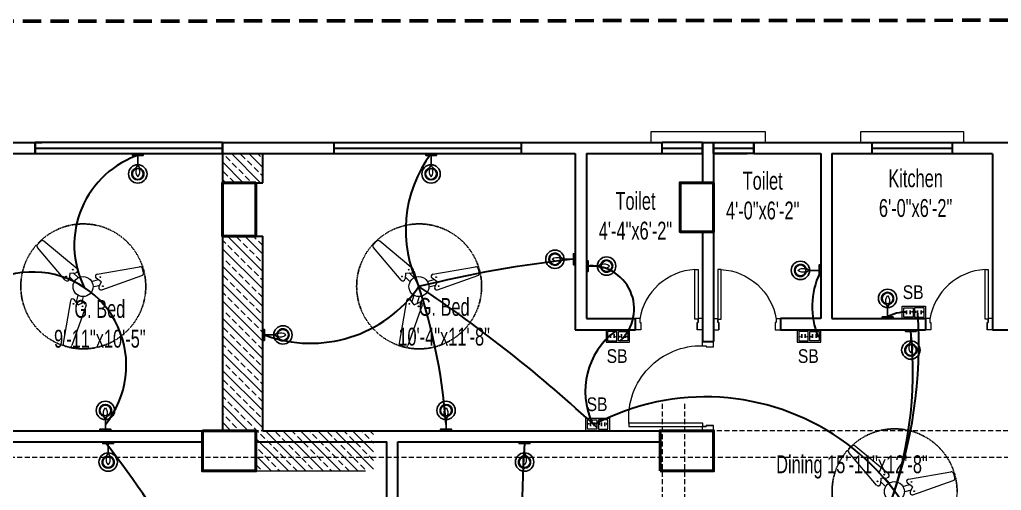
# Model space of a CAD drawing. Header units: inches. Extents: x 64086 to 138972, y -13497 to 16809.
# Drawn here: x 66487.7 to 66927.5, y -4344.9 to -4133.9 of the extents above; entities that cross this region are included whole.
import ezdxf

# ---------------------------------------------------------------- set-up
doc = ezdxf.new("R2010")
doc.units = ezdxf.units.IN
doc.header["$LTSCALE"] = 0.5
doc.header["$MEASUREMENT"] = 0
doc.linetypes.add('DASHED', pattern=[0.75, 0.5, -0.25])
doc.linetypes.add('HIDDEN', pattern=[0.375, 0.25, -0.125])
doc.layers.get('0').update_dxf_attribs({"lineweight": 13})
for name, color, linetype, lineweight in [('01 Wall Bracket LED', 1, 'Continuous', 25), ('BEAM 2', 87, 'Continuous', 15), ('Boundary', 6, 'DASHED', 50), ('Center Line', 252, 'Continuous', 5), ('Column', 1, 'Continuous', 40), ('e-tv+tel', 5, 'Continuous', 25), ('eletr', 237, 'Continuous', 20), ('EM_E_FAN', 104, 'Continuous', 9), ('EM_E_SB', 150, 'Continuous', 9), ('eq1', 113, 'Continuous', 25), ('Light fixture', 5, 'Continuous', 13), ('Lighting Text', 1, 'Continuous', 18), ('LINE', 252, 'Continuous', 13), ('railing', 30, 'Continuous', 15), ('Raling', 35, 'Continuous', 20), ('Text-2', 7, 'Continuous', 18), ('WALL', 7, 'Continuous', 30), ('Wall_20', 253, 'Continuous', 20)]:
    doc.layers.add(name, color=color, linetype=linetype, lineweight=lineweight)
doc.styles.get("Standard").update_dxf_attribs({"font": 'ARIALNB.TTF'})
doc.styles.add('STYLE1', font='ARIALN.TTF', dxfattribs={"width": 0.8})
pattern_1 = [(315, (-8186.7057, 38093.6616), (3.8890873, 3.8890873), []), (315, (-8186.7057, 38089.7726), (3.8890873, 3.8890873), [2.75, -1.375])]

# ---------------------------------------------------------------- blocks, each defined once
blk = doc.blocks.new('toilet d')
at = {"layer": 'railing'}
for p, q in [((98951.72, -21113.88), (98951.72, -21091.64)), ((98951.72, -21091.64), (98953.15, -21091.64)), ((98953.15, -21091.64), (98953.15, -21113.88)), ((98925.06, -21118.64), (98925.06, -21113.64)), ((98927, -21113.64), (98925.06, -21113.64)), ((98926.96, -21113.88), (98926.96, -21115.31)), ((98926.96, -21113.88), (98926.96, -21115.31)), ((98926.96, -21115.31), (98927.44, -21115.31)), ((98927.44, -21115.31), (98927.44, -21118.64)), ((98927.44, -21115.31), (98927.44, -21118.64)), ((98953.15, -21113.88), (98951.72, -21113.88)), ((98952.68, -21115.31), (98952.68, -21118.64)), ((98952.68, -21118.64), (98952.68, -21115.31)), ((98952.68, -21115.31), (98953.15, -21115.31)), ((98955.06, -21113.64), (98953.15, -21113.64)), ((98953.15, -21113.88), (98953.15, -21115.31)), ((98953.15, -21115.31), (98953.15, -21113.88)), ((98955.06, -21113.64), (98955.06, -21118.64)), ((98927.44, -21118.64), (98925.06, -21118.64)), ((98955.06, -21118.64), (98952.68, -21118.64))]:
    blk.add_line(p, q, dxfattribs=at)
blk.add_arc((98953.17, -21118.15), 26.55, 93.112, 170.7406, dxfattribs=at)
blk = doc.blocks.new('door-3')
at = {"layer": 'railing'}
for p, q in [((98873.42, -21113.88), (98873.42, -21080.69)), ((98873.42, -21080.69), (98874.85, -21080.69)), ((98874.85, -21080.69), (98874.85, -21113.88)), ((98836.75, -21118.64), (98836.75, -21113.64)), ((98838.65, -21113.64), (98836.75, -21113.64)), ((98838.66, -21113.88), (98838.66, -21115.31)), ((98838.66, -21113.88), (98838.66, -21115.31)), ((98838.66, -21115.31), (98839.13, -21115.31)), ((98839.13, -21115.31), (98839.13, -21118.64)), ((98839.13, -21115.31), (98839.13, -21118.64)), ((98874.85, -21113.88), (98873.42, -21113.88)), ((98874.37, -21115.31), (98874.37, -21118.64)), ((98874.37, -21118.64), (98874.37, -21115.31)), ((98874.37, -21115.31), (98874.85, -21115.31)), ((98876.75, -21113.64), (98874.85, -21113.64)), ((98874.85, -21113.88), (98874.85, -21115.31)), ((98874.85, -21115.31), (98874.85, -21113.88)), ((98876.75, -21113.64), (98876.75, -21118.64)), ((98839.13, -21118.64), (98836.75, -21118.64)), ((98876.75, -21118.64), (98874.37, -21118.64))]:
    blk.add_line(p, q, dxfattribs=at)
blk.add_arc((98871.12, -21113.08), 32.47, 85.9343, 181.4162, dxfattribs=at)
blk = doc.blocks.new('EFAN')
at = {"layer": 'EM_E_FAN'}
for p, q in [((2.94, 7.98), (17.6, 20.43)), ((19.01, 20.43), (20.43, 19.01)), ((8.01, 2.68), (20.43, 17.6)), ((-6.33, 5.6), (-25.45, 8.89)), ((-27.2, 6.25), (-26.68, 8.18)), ((-8.38, -1.44), (-26.49, 5.02)), ((2.12, 3.89), (4.38, 6.15)), ((6.01, 6.01), (3.5, 6.22)), ((6.01, 6.01), (6.25, 3.23)), ((-8.21, 2.2), (-5.92, 3.8)), ((-8.21, 2.2), (-7.14, -0.07)), ((-4.43, -0.11), (-7.51, 0.72)), ((-3.78, 2.31), (-6.87, 3.14)), ((3.89, 2.12), (6.15, 4.38)), ((2.31, -3.78), (3.14, -6.87)), ((-1.44, -8.38), (5.02, -26.49)), ((-0.11, -4.43), (0.72, -7.51)), ((2.2, -8.21), (-0.07, -7.14)), ((2.2, -8.21), (3.8, -5.92)), ((5.6, -6.33), (8.89, -25.45))]:
    blk.add_line(p, q, dxfattribs=at)
at = {"layer": 'EM_E_FAN', "color": 254, "linetype": 'HIDDEN', "lineweight": 25}
blk.add_circle((0.1, -0.1), 28.1, dxfattribs=at)
at = {"layer": 'EM_E_FAN'}
for centre, radius in [((-7.78, 4.29), 0.173), ((0, 0), 4.5), ((4.59, 7.6), 0.173), ((7.6, 4.59), 0.173), ((-8.88, 0.18), 0.173), ((0.18, -8.88), 0.173), ((4.29, -7.78), 0.173)]:
    blk.add_circle(centre, radius, dxfattribs=at)
for centre, start, end in [((18.3, 19.72), 45, 135), ((19.72, 18.3), 315, 45), ((-25.71, 7.93), 75, 165), ((-26.23, 5.99), 165, 255), ((-6.5, 4.62), 304.8395, 80.2384), ((3.58, 7.21), 130.3464, 265.3742), ((7.25, 3.32), 184.8395, 320.2384), ((-8.04, -0.5), 250.3464, 25.3742), ((-0.5, -8.04), 64.6258, 199.6536), ((4.62, -6.5), 9.7616, 145.1605), ((7.93, -25.71), 285, 15), ((7.93, -25.71), 285, 15)]:
    blk.add_arc(centre, 1, start, end, dxfattribs=at)
at = {"layer": 'Light fixture'}
for p, q in [((8.18, -26.68), (6.25, -27.2)), ((6.25, -27.2), (8.18, -26.68))]:
    blk.add_line(p, q, dxfattribs=at)
blk.add_arc((5.99, -26.23), 1, 195, 285, dxfattribs=at)
blk.add_arc((5.99, -26.23), 1, 195, 285, dxfattribs=at)
blk = doc.blocks.new('*U486')
at = {"color": 1, "lineweight": 9}
for centre, start, end in [((4.18, -14.61), 153.56688, 223.48892), ((-4.18, -14.61), 316.51118, 26.43322)]:
    blk.add_arc(centre, 5.76, start, end, dxfattribs=at)
at = {"layer": 'LINE', "color": 1, "lineweight": 25, "ltscale": 30}
for p, q in [((7.79, 0), (-7.79, 0)), ((0, -8.89), (0, -1.37))]:
    blk.add_line(p, q, dxfattribs=at)
blk.add_lwpolyline([(4.38, 0), (-4.38, 0), (-4.38, -1.37), (4.38, -1.37)], close=True, dxfattribs=at)
for centre, radius in [((-2.04, -0.68), 0.227), ((2.04, -0.68), 0.227), ((0, -16.31), 7.42)]:
    blk.add_circle(centre, radius, dxfattribs=at)
at = {"layer": 'LINE', "color": 152, "lineweight": 25, "ltscale": 30, "true_color": 0x2776bb}
blk.add_arc((0, -16.31), 4.92, 106.92384, 73.07627, dxfattribs=at)
at = {"layer": 'LINE', "color": 1, "lineweight": 25, "ltscale": 30}
for centre, radius, start, end in [((0, -16.31), 4.39, 125.88669, 54.11342), ((-7.51, -6.67), 7.82, 309.04991, 343.56832), ((0, -16.42), 4.48, 54.95018, 125.04992), ((7.51, -6.67), 7.82, 196.43178, 230.95019)]:
    blk.add_arc(centre, radius, start, end, dxfattribs=at)
blk = doc.blocks.new('1SB')
at = {"layer": 'EM_E_SB', "ltscale": 8}
for points in [[(1.19, 2.17), (0.66, 2.17), (0.66, 0.89), (1.19, 0.89)], [(1.81, 2.17), (2.34, 2.17), (2.34, 0.89), (1.81, 0.89)]]:
    blk.add_hatch(color=256, dxfattribs=at).paths.add_polyline_path(points)
blk.add_lwpolyline([(0, 3), (3, 3), (3, 0), (0, 0)], close=True, dxfattribs=at)
for centre in [(0.31, 1.7), (2.69, 1.7)]:
    blk.add_circle(centre, 0.132, dxfattribs=at)
blk = doc.blocks.new('*U490')
at = {"layer": 'EM_E_SB'}
blk.add_lwpolyline([(-5.26, 5.61), (5.26, 5.61), (5.26, 0), (-5.26, 0)], close=True, dxfattribs=at)
at = {"layer": 'EM_E_SB', "xscale": 1.401981339553458, "yscale": 1.401981339553458, "zscale": 1.401981339553458}
blk.add_blockref('1SB', (-4.56, 0.7), dxfattribs=at)
at = {"layer": 'EM_E_SB', "xscale": -1.401981339553458, "yscale": 1.401981339553458, "zscale": 1.401981339553458, "rotation": 359.9999999999801}
blk.add_blockref('1SB', (4.56, 0.7), dxfattribs=at)

msp = doc.modelspace()

# ---------------------------------------------------------------- hatches: boundary and pattern name
at = {"layer": 'Center Line', "linetype": 'ByBlock', "ltscale": 3}
h = msp.add_hatch(dxfattribs=at)
h.set_pattern_fill('ANSI33', color=256, scale=22, angle=270, style=0)
h.set_pattern_definition(pattern_1)
h.paths.add_polyline_path([(66596.55, -4193.99), (66578.56, -4193.99), (66578.56, -4207.01), (66593.56, -4207.01), (66596.55, -4207.01)])
h = msp.add_hatch(dxfattribs=at)
h.set_pattern_fill('ANSI33', color=256, scale=22, angle=270, style=0)
h.set_pattern_definition(pattern_1)
h.paths.add_polyline_path([(66578.65, -4318.14), (66596.65, -4318.14), (66596.56, -4231.01), (66593.56, -4231.01), (66578.56, -4231.01)])
h = msp.add_hatch(dxfattribs=at)
h.set_pattern_fill('ANSI33', color=256, scale=22, angle=270, style=0)
h.set_pattern_definition(pattern_1)
h.paths.add_polyline_path([(66646.26, -4318.19), (66593.56, -4318.14), (66593.56, -4330.14), (66646.26, -4330.18)])
h.paths.add_polyline_path([(66646.26, -4330.06), (66593.56, -4330.14), (66593.56, -4336.14), (66646.26, -4336.04)])

# ---------------------------------------------------------------- linework, layer by layer
at = {"layer": 'BEAM 2', "linetype": 'DASHED', "ltscale": 9}
for p, q in [((67146.57, -4188.98), (66080.57, -4188.98)), ((66126.57, -4188.98), (67146.57, -4188.98)), ((66775.56, -4306.14), (66775.56, -4715.01)), ((66785.56, -4306.14), (66785.56, -4715.01)), ((66652.11, -4318.14), (66080.57, -4318.14)), ((67146.57, -4318.14), (66657.11, -4318.14)), ((67153.71, -4330.14), (66087.71, -4330.14))]:
    msp.add_line(p, q, dxfattribs=at)
at = {"layer": 'Boundary', "color": 1, "ltscale": 33}
msp.add_lwpolyline([(67256, -4133.93), (67399.59, -4738.92), (66055.59, -4739.01), (66056, -4135.01), (67256, -4133.93)], dxfattribs=at)
at = {"layer": 'Center Line', "linetype": 'ByBlock', "ltscale": 3}
msp.add_line((66593.56, -4336.14), (66642.56, -4336.15), dxfattribs=at)
at = {"layer": 'Column'}
for points in [[(66593.56, -4207.01), (66578.56, -4207.01), (66578.56, -4231.01), (66593.56, -4231.01)], [(66593.56, -4207.01), (66578.56, -4207.01), (66578.56, -4231.01), (66593.56, -4231.01)], [(66798.56, -4207.01), (66783.56, -4207.01), (66783.56, -4229.01), (66798.56, -4229.01)], [(66569.56, -4318.14), (66569.56, -4336.14), (66593.56, -4336.14), (66593.56, -4318.14)], [(66774.56, -4336.14), (66798.56, -4336.14), (66798.56, -4318.14), (66774.56, -4318.14)]]:
    msp.add_lwpolyline(points, close=True, dxfattribs=at)
at = {"layer": 'e-tv+tel', "lineweight": 30}
for p, q in [((66494.56, -4191.49), (66578.56, -4191.49)), ((66628.56, -4188.99), (66712.56, -4188.99)), ((66628.56, -4191.49), (66712.56, -4191.49)), ((66793.56, -4188.99), (66775.56, -4188.99)), ((66775.56, -4191.49), (66793.56, -4191.49)), ((66798.56, -4191.49), (66816.56, -4191.49)), ((66869.55, -4188.99), (66905.55, -4188.99)), ((66869.55, -4191.49), (66905.55, -4191.49)), ((66628.56, -4193.99), (66712.56, -4193.99)), ((66775.56, -4193.99), (66793.56, -4193.99)), ((66869.55, -4193.99), (66905.55, -4193.99))]:
    msp.add_line(p, q, dxfattribs=at)
for points in [[(66494.56, -4193.99), (66578.56, -4193.99), (66578.56, -4188.99), (66494.56, -4188.99)], [(66798.56, -4193.99), (66798.56, -4188.99), (66816.56, -4188.99), (66816.56, -4193.99)]]:
    msp.add_lwpolyline(points, close=True, dxfattribs=at)
at = {"layer": 'eletr', "lineweight": 30, "ltscale": 15}
for centre, radius, start, end in [((66554.71, -4234.9), 42.56, 107.7465, 206.5681), ((66717.73, -4228.21), 57.11, 143.185, 206.3539), ((66787.35, -4734.08), 495.46, 95.9729, 104.1115), ((66743.67, -4263.59), 19.33, 312.5332, 96.2722), ((66493.6, -4288.88), 41.86, 320.8863, 152.3059), ((66415.7, -4335.04), 263.76, 4.2956, 19.5816), ((66877.45, -4262.57), 34.74, 154.1933, 202.747), ((66618.03, -4219.89), 59.07, 249.4743, 325.2393), ((66317.16, -4776.71), 629.09, 46.9879, 56.26212), ((66685.97, -4279.38), 204.52, 315.2067, 3.885), ((66884.55, -4280.9), 15.9, 87.2615, 122.4373), ((66774.7, -4300.49), 33.67, 127.0655, 205.0677), ((66709.66, -4291.66), 178.19, 312.2671, 5.7895), ((66155.8, -4610.85), 468.78, 22.0352, 37.8023), ((67276.51, -4361.58), 563.89, 176.1682, 191.8321)]:
    msp.add_arc(centre, radius, start, end, dxfattribs=at)
at = {"layer": 'eq1', "lineweight": 30, "ltscale": 15}
for centre, radius, start, end in [((66794.94, -4408.9), 105.93, 352.9308, 117.7101), ((67010.1, -4424.88), 110.07, 84.4233, 178.4684)]:
    msp.add_arc(centre, radius, start, end, dxfattribs=at)
at = {"layer": 'Raling'}
msp.add_lwpolyline([(66923.54, -4199.09), (66923.54, -4194.09), (66903.54, -4194.09)], dxfattribs=at)
at = {"layer": 'WALL', "color": 0, "ltscale": 3}
for p, q in [((66448.56, -4188.99), (66497.56, -4188.99)), ((66578.56, -4188.98), (66578.56, -4207.01)), ((66578.56, -4188.99), (66637.56, -4188.99)), ((66628.56, -4193.99), (66628.56, -4188.99)), ((66712.56, -4188.99), (66775.56, -4188.99)), ((66736.56, -4188.98), (66736.56, -4188.99)), ((66741.56, -4188.98), (66741.56, -4188.99)), ((66775.56, -4193.99), (66775.56, -4188.99)), ((66793.56, -4188.98), (66793.56, -4207.01)), ((66793.56, -4188.99), (66813.56, -4188.99)), ((66793.56, -4193.99), (66793.56, -4188.99)), ((66798.56, -4188.98), (66798.56, -4207.01)), ((66816.56, -4188.99), (66869.55, -4188.99)), ((66816.56, -4193.99), (66816.56, -4188.99)), ((66816.56, -4193.99), (66816.56, -4188.99)), ((66846.56, -4188.98), (66846.56, -4188.99)), ((66851.56, -4188.98), (66851.56, -4188.99)), ((66869.55, -4193.99), (66869.55, -4188.99)), ((66905.55, -4188.99), (66923.54, -4188.99)), ((66905.55, -4193.99), (66905.55, -4188.99)), ((66923.54, -4188.98), (66923.54, -4188.99)), ((66923.54, -4188.99), (66955.54, -4188.99)), ((66453.6, -4193.99), (66497.56, -4193.99)), ((66578.56, -4193.99), (66596.55, -4193.99)), ((66596.55, -4193.99), (66637.56, -4193.99)), ((66596.55, -4207.01), (66596.55, -4193.99)), ((66712.56, -4193.99), (66736.56, -4193.99)), ((66736.56, -4193.99), (66736.56, -4272.92)), ((66741.56, -4193.99), (66741.56, -4267.92)), ((66741.56, -4193.99), (66756.3, -4193.99)), ((66741.56, -4193.99), (66775.56, -4193.99)), ((66744.56, -4193.99), (66771.56, -4193.99)), ((66798.56, -4193.99), (66813.56, -4193.99)), ((66816.56, -4193.99), (66846.56, -4193.99)), ((66846.56, -4193.99), (66846.56, -4267.92)), ((66851.56, -4193.99), (66869.55, -4193.99)), ((66851.56, -4193.99), (66851.56, -4267.92)), ((66905.55, -4193.99), (66923.54, -4193.99)), ((66923.54, -4194.09), (66923.54, -4272.92)), ((66578.56, -4231.01), (66578.56, -4318.14)), ((66596.56, -4318.14), (66596.56, -4231.01)), ((66793.56, -4229.01), (66793.56, -4278.14)), ((66798.56, -4229.01), (66798.56, -4278.14)), ((66741.56, -4267.92), (66763.56, -4267.92)), ((66763.56, -4272.92), (66763.56, -4267.92)), ((66846.56, -4267.92), (66828.56, -4267.92)), ((66828.56, -4267.92), (66828.56, -4272.92)), ((66851.56, -4267.92), (66893.54, -4267.92)), ((66893.54, -4267.92), (66893.54, -4272.92)), ((66736.56, -4272.92), (66763.56, -4272.92)), ((66828.56, -4272.92), (66846.56, -4272.92)), ((66846.56, -4272.92), (66893.54, -4272.92)), ((66923.54, -4272.92), (66973.54, -4272.92)), ((66448.56, -4318.14), (66578.56, -4318.14)), ((66596.56, -4318.14), (66798.56, -4318.14)), ((66795.56, -4315.64), (66795.56, -4315.64)), ((66448.56, -4323.14), (66569.56, -4323.14)), ((66593.56, -4323.14), (66652.11, -4323.14)), ((66652.11, -4486.36), (66652.11, -4323.14)), ((66657.11, -4323.14), (66774.56, -4323.14)), ((66657.11, -4481.36), (66657.11, -4323.14))]:
    msp.add_line(p, q, dxfattribs=at)
at = {"layer": 'WALL'}
for p, q in [((66494.56, -4193.99), (66494.56, -4188.99)), ((66578.56, -4193.99), (66578.56, -4188.99)), ((66712.56, -4193.99), (66712.56, -4188.99)), ((66593.56, -4207.01), (66596.55, -4207.01)), ((66593.56, -4231.01), (66596.56, -4231.01)), ((66798.56, -4323.14), (66798.56, -4318.14))]:
    msp.add_line(p, q, dxfattribs=at)
at = {"layer": 'WALL', "ltscale": 3}
msp.add_line((66793.56, -4278.14), (66798.56, -4278.14), dxfattribs=at)
at = {"layer": 'Wall_20'}
for points in [[(66775.56, -4188.99), (66770.56, -4188.99), (66770.56, -4183.99), (66816.7, -4183.99), (66821.7, -4183.99), (66821.7, -4188.99)], [(66869.55, -4188.99), (66864.55, -4188.99), (66864.55, -4183.99), (66905.6, -4183.99), (66910.6, -4183.99), (66910.6, -4188.99)]]:
    msp.add_lwpolyline(points, dxfattribs=at)

# ---------------------------------------------------------------- block references
at = {"layer": '01 Wall Bracket LED', "yscale": 0.5558671659477966, "zscale": 0.5558671659477966}
for p, xscale, rotation in [((66540.61, -4193.99), 0.5558671659477966, 359.9999480124001), ((66672.01, -4193.99), 0.5558671659477966, 359.9999480124001), ((66736.56, -4241.3), -0.5558671659477966, 270.0000519875999), ((66741.56, -4244.38), 0.5558671659477966, 89.99994801240005), ((66846.56, -4246.31), -0.5558671659477966, 270.0000519875999), ((66876.53, -4267.92), -0.5558671659477966, 180.0000519875999), ((66596.56, -4275.21), 0.5558671659477966, 89.99994801240005), ((66886.94, -4272.92), 0.5558671659477966, 359.9999480124001), ((66526.08, -4318.14), -0.5558671659477966, 180.0000519875999), ((66678.71, -4318.14), -0.5558671659477966, 180.0000519875999), ((66527.33, -4323.14), 0.5558671659477966, 359.9999480124001), ((66713.88, -4323.14), 0.5558671659477966, 359.9999480124001)]:
    msp.add_blockref('*U486', p, dxfattribs=dict(at, xscale=xscale, rotation=rotation))
at = {"layer": 'EM_E_FAN', "xscale": 0.99650205785656, "yscale": 0.99650205785656, "zscale": 0.99650205785656, "rotation": 90}
for p in [(66516.08, -4253.57), (66666.55, -4253.57), (66879.55, -4345.41)]:
    msp.add_blockref('EFAN', p, dxfattribs=at)
at = {"layer": 'EM_E_SB'}
for p in [(66888.29, -4267.92), (66746.65, -4318.14)]:
    msp.add_blockref('*U490', p, dxfattribs=at)
at = {"layer": 'EM_E_SB', "xscale": -1, "rotation": 180}
for p in [(66755.63, -4272.92), (66841.3, -4272.92)]:
    msp.add_blockref('*U490', p, dxfattribs=at)
at = {"layer": 'railing'}
for p in [(-32161.5, 16845.72), (-32031.51, 16845.72)]:
    msp.add_blockref('toilet d', p, dxfattribs=at)
at = {"layer": 'railing', "xscale": -1}
msp.add_blockref('toilet d', (165753.61, 16845.72), dxfattribs=at)
at = {"layer": 'railing', "xscale": -1, "rotation": 90}
msp.add_blockref('door-3', (45679.91, 94558.62), dxfattribs=at)

# ---------------------------------------------------------------- texts
at = {"layer": 'Lighting Text', "char_height": 6.125, "width": 25.886}
for insert, attachment_point in [((66883.31, -4253), 1), ((66750.65, -4287.85), 7), ((66836.32, -4287.85), 7), ((66741.68, -4303.21), 1)]:
    msp.add_mtext('{\\fArial Narrow|b0|i0|c0|p34;SB}', dxfattribs=dict(at, insert=insert, attachment_point=attachment_point))
at = {"layer": 'Text-2', "char_height": 8, "style": 'STYLE1'}
for s, insert, width, attachment_point in [('Toilet\\P4\'-0"x6\'-2"', (66820.56, -4202.12), 52.7533, 2), ('Kitchen\\P6\'-0"x6\'-2"', (66889.07, -4201.01), 52.7533, 2), ('Toilet\\P4\'-4"x6\'-2"', (66763.57, -4211.15), 52.7533, 2), ('G. Bed \\P9\'-11"x10\'-5"', (66523.59, -4281.02), 62.6443, 8), ('G. Bed \\P10\'-4"x11\'-8"', (66677.85, -4280.11), 52.7533, 8), ('Dining 15\'-11"x12\'-8"', (66860.57, -4339.59), 70.1704, 8)]:
    msp.add_mtext(s, dxfattribs=dict(at, insert=insert, width=width, attachment_point=attachment_point))

doc.saveas('drawing.dxf')
